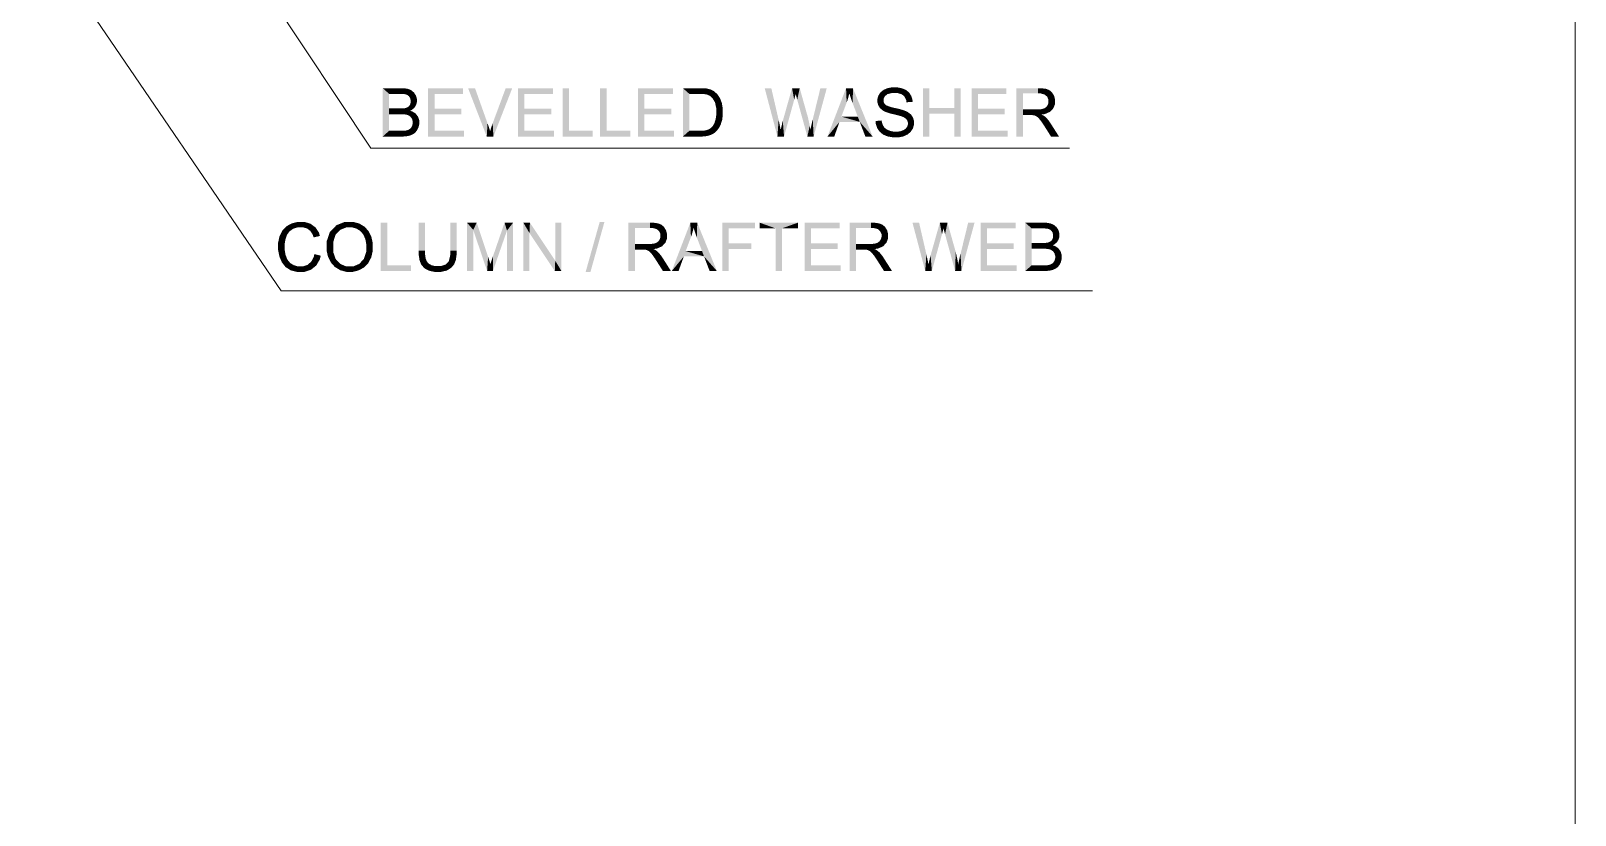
# Model space of a CAD drawing. Header units: millimetres. Extents: x 2 to 579, y 1 to 405.
# Drawn here: x 218.25 to 245.87, y 114.13 to 128.14 of the extents above; entities that cross this region are included whole.
import ezdxf

# ---------------------------------------------------------------- set-up
doc = ezdxf.new("R2010")
doc.units = ezdxf.units.MM
doc.linetypes.add('XKITLINE00', pattern=[0])
doc.layers.add('LinkedObject', color=7, linetype='Continuous', lineweight=0)

# ---------------------------------------------------------------- blocks, each defined once
blk = doc.blocks.new('*A4')
at = {"layer": 'LinkedObject'}
for points in [[(224.547, 127.119), (224.661, 126.654), (224.547, 126.255)], [(224.661, 126.756), (224.661, 126.654), (224.547, 127.119)], [(224.547, 127.119), (224.661, 127.017), (224.661, 126.756)], [(224.835, 127.017), (224.547, 127.119), (224.872, 127.119)], [(224.661, 127.017), (224.547, 127.119), (224.835, 127.017)], [(224.835, 127.017), (224.872, 127.119), (224.881, 127.017)], [(224.872, 127.119), (224.947, 127.011), (224.881, 127.017)], [(224.921, 127.119), (224.947, 127.011), (224.872, 127.119)], [(225.001, 127.106), (224.947, 127.011), (224.921, 127.119)], [(224.947, 127.011), (225.001, 127.106), (224.966, 127.005)], [(224.966, 127.005), (225.001, 127.106), (224.985, 126.999)], [(224.985, 126.999), (225.001, 127.106), (225.031, 127.093)], [(225.031, 127.093), (225.015, 126.976), (224.985, 126.999)], [(225.061, 127.079), (225.015, 126.976), (225.031, 127.093)], [(225.107, 127.039), (225.015, 126.976), (225.061, 127.079)], [(225.473, 126.752), (225.359, 126.255), (225.359, 127.119)], [(225.473, 126.752), (225.359, 127.119), (225.473, 127.017)], [(225.983, 127.017), (225.359, 127.119), (225.983, 127.119)], [(225.473, 127.017), (225.359, 127.119), (225.983, 127.017)], [(226.197, 127.119), (226.407, 126.255), (226.073, 127.119)], [(226.421, 126.491), (226.407, 126.255), (226.197, 127.119)], [(226.863, 127.119), (226.513, 126.491), (226.746, 127.119)], [(226.526, 126.255), (226.513, 126.491), (226.863, 127.119)], [(227.082, 126.752), (226.967, 126.255), (226.967, 127.119)], [(227.082, 126.752), (226.967, 127.119), (227.082, 127.017)], [(227.592, 127.017), (226.967, 127.119), (227.592, 127.119)], [(227.082, 127.017), (226.967, 127.119), (227.592, 127.017)], [(227.879, 127.119), (227.765, 126.255), (227.765, 127.119)], [(227.879, 126.357), (227.765, 126.255), (227.879, 127.119)], [(228.549, 127.119), (228.435, 126.255), (228.435, 127.119)], [(228.549, 126.357), (228.435, 126.255), (228.549, 127.119)], [(229.227, 126.752), (229.113, 126.255), (229.113, 127.119)], [(229.227, 126.752), (229.113, 127.119), (229.227, 127.017)], [(229.737, 127.017), (229.113, 127.119), (229.737, 127.119)], [(229.227, 127.017), (229.113, 127.119), (229.737, 127.017)], [(229.915, 127.119), (230.03, 127.017), (229.915, 126.255)], [(230.211, 127.017), (229.915, 127.119), (230.213, 127.119)], [(230.03, 127.017), (229.915, 127.119), (230.211, 127.017)], [(230.213, 127.119), (230.262, 127.017), (230.211, 127.017)], [(230.263, 127.119), (230.262, 127.017), (230.213, 127.119)], [(230.263, 127.119), (230.336, 127.008), (230.262, 127.017)], [(230.34, 127.113), (230.336, 127.008), (230.263, 127.119)], [(230.367, 127.106), (230.336, 127.008), (230.34, 127.113)], [(230.367, 127.106), (230.359, 126.999), (230.336, 127.008)], [(230.359, 126.999), (230.367, 127.106), (230.391, 126.987)], [(230.467, 127.067), (230.367, 127.106), (230.404, 127.098)], [(230.493, 127.045), (230.367, 127.106), (230.467, 127.067)], [(230.445, 126.938), (230.367, 127.106), (230.493, 127.045)], [(230.391, 126.987), (230.367, 127.106), (230.445, 126.938)], [(230.493, 127.045), (230.467, 126.902), (230.445, 126.938)], [(230.527, 127.016), (230.467, 126.902), (230.493, 127.045)], [(231.496, 127.119), (231.606, 126.255), (231.378, 127.119)], [(231.627, 126.552), (231.606, 126.255), (231.496, 127.119)], [(231.867, 127.119), (231.906, 126.913), (231.702, 126.535)], [(231.906, 126.913), (231.867, 127.119), (231.912, 126.934)], [(231.912, 126.934), (231.867, 127.119), (231.925, 126.985)], [(231.925, 126.985), (231.867, 127.119), (231.932, 127.015)], [(232.004, 127.119), (231.932, 127.015), (231.867, 127.119)], [(231.932, 127.015), (232.004, 127.119), (231.935, 127.005)], [(231.935, 127.005), (232.004, 127.119), (231.949, 126.954)], [(231.949, 126.954), (232.004, 127.119), (231.96, 126.913)], [(231.96, 126.913), (232.004, 127.119), (232.127, 126.681)], [(232.488, 127.119), (232.238, 126.563), (232.374, 127.119)], [(232.253, 126.255), (232.238, 126.563), (232.488, 127.119)], [(232.833, 127.119), (232.844, 126.863), (232.501, 126.255)], [(232.844, 126.863), (232.833, 127.119), (232.859, 126.904)], [(232.859, 126.904), (232.833, 127.119), (232.882, 126.986)], [(232.882, 126.986), (232.833, 127.119), (232.891, 127.028)], [(232.956, 127.119), (232.891, 127.028), (232.833, 127.119)], [(232.891, 127.028), (232.956, 127.119), (232.901, 126.993)], [(232.901, 126.993), (232.956, 127.119), (232.932, 126.903)], [(232.932, 126.903), (232.956, 127.119), (232.952, 126.848)], [(232.952, 126.848), (232.956, 127.119), (233.042, 126.61)], [(233.042, 126.61), (232.956, 127.119), (233.078, 126.517)], [(233.078, 126.517), (232.956, 127.119), (233.308, 126.255)], [(233.45, 127.046), (233.551, 126.994), (233.431, 127.018)], [(233.504, 127.089), (233.551, 126.994), (233.45, 127.046)], [(233.575, 127.013), (233.504, 127.089), (233.539, 127.104)], [(233.551, 126.994), (233.504, 127.089), (233.575, 127.013)], [(233.575, 127.119), (233.65, 127.032), (233.539, 127.104)], [(233.539, 127.104), (233.65, 127.032), (233.575, 127.013)], [(233.654, 127.134), (233.65, 127.032), (233.575, 127.119)], [(233.698, 127.134), (233.65, 127.032), (233.654, 127.134)], [(233.65, 127.032), (233.698, 127.134), (233.702, 127.032)], [(233.698, 127.134), (233.752, 127.032), (233.702, 127.032)], [(233.83, 127.118), (233.698, 127.134), (233.746, 127.134)], [(233.867, 127.103), (233.698, 127.134), (233.83, 127.118)], [(233.827, 127.011), (233.698, 127.134), (233.867, 127.103)], [(233.752, 127.032), (233.698, 127.134), (233.827, 127.011)], [(233.867, 127.103), (233.853, 126.991), (233.827, 127.011)], [(233.904, 127.087), (233.853, 126.991), (233.867, 127.103)], [(233.853, 126.991), (233.904, 127.087), (233.878, 126.97)], [(233.878, 126.97), (233.904, 127.087), (233.98, 127.011)], [(233.98, 127.011), (233.904, 127.087), (233.96, 127.042)], [(234.322, 126.764), (234.208, 126.255), (234.208, 127.119)], [(234.322, 126.764), (234.208, 127.119), (234.322, 127.119)], [(234.885, 127.119), (234.771, 126.764), (234.771, 127.119)], [(234.771, 126.662), (234.771, 126.764), (234.885, 127.119)], [(234.771, 126.662), (234.885, 127.119), (234.885, 126.255)], [(235.191, 126.752), (235.077, 126.255), (235.077, 127.119)], [(235.191, 126.752), (235.077, 127.119), (235.191, 127.017)], [(235.702, 127.017), (235.077, 127.119), (235.702, 127.119)], [(235.191, 127.017), (235.077, 127.119), (235.702, 127.017)], [(235.995, 126.738), (235.881, 126.255), (235.881, 127.119)], [(235.881, 127.119), (235.995, 127.024), (235.995, 126.738)], [(236.268, 127.024), (235.881, 127.119), (236.264, 127.119)], [(235.995, 127.024), (235.881, 127.119), (236.268, 127.024)], [(236.264, 127.119), (236.316, 127.024), (236.268, 127.024)], [(236.409, 127.107), (236.264, 127.119), (236.321, 127.119)], [(236.439, 127.096), (236.264, 127.119), (236.409, 127.107)], [(236.387, 127.004), (236.264, 127.119), (236.439, 127.096)], [(236.316, 127.024), (236.264, 127.119), (236.387, 127.004)], [(236.439, 127.096), (236.409, 126.984), (236.387, 127.004)], [(236.469, 127.084), (236.409, 126.984), (236.439, 127.096)], [(236.409, 126.984), (236.469, 127.084), (236.431, 126.965)], [(236.431, 126.965), (236.469, 127.084), (236.535, 127.013)], [(236.535, 127.013), (236.469, 127.084), (236.517, 127.043)], [(224.958, 126.766), (225.068, 126.73), (224.941, 126.761)], [(224.98, 126.772), (225.068, 126.73), (224.958, 126.766)], [(225.013, 126.794), (225.068, 126.73), (224.98, 126.772)], [(225.128, 126.793), (225.013, 126.794), (225.035, 126.824)], [(225.113, 126.769), (225.013, 126.794), (225.128, 126.793)], [(225.068, 126.73), (225.013, 126.794), (225.113, 126.769)], [(225.124, 127.012), (225.015, 126.976), (225.107, 127.039)], [(225.015, 126.976), (225.124, 127.012), (225.025, 126.96)], [(225.124, 127.012), (225.036, 126.944), (225.025, 126.96)], [(225.035, 126.824), (225.158, 126.898), (225.128, 126.793)], [(225.046, 126.862), (225.158, 126.898), (225.035, 126.824)], [(225.036, 126.944), (225.124, 127.012), (225.046, 126.906)], [(225.046, 126.906), (225.124, 127.012), (225.158, 126.898)], [(225.158, 126.898), (225.046, 126.884), (225.046, 126.906)], [(225.046, 126.884), (225.158, 126.898), (225.046, 126.862)], [(225.158, 126.928), (225.124, 127.012), (225.141, 126.985)], [(225.158, 126.898), (225.124, 127.012), (225.158, 126.928)], [(225.128, 126.793), (225.158, 126.898), (225.143, 126.818)], [(225.143, 126.818), (225.158, 126.898), (225.158, 126.87)], [(229.915, 126.255), (230.03, 127.017), (230.03, 126.357)], [(230.578, 126.942), (230.467, 126.902), (230.527, 127.016)], [(230.467, 126.902), (230.578, 126.942), (230.489, 126.865)], [(230.489, 126.865), (230.578, 126.942), (230.595, 126.897)], [(230.595, 126.897), (230.512, 126.761), (230.489, 126.865)], [(230.612, 126.852), (230.512, 126.761), (230.595, 126.897)], [(230.629, 126.749), (230.512, 126.761), (230.612, 126.852)], [(231.702, 126.535), (231.906, 126.913), (231.724, 126.255)], [(232.127, 126.681), (232.141, 126.255), (231.96, 126.913)], [(232.501, 126.255), (232.844, 126.863), (232.749, 126.61)], [(233.431, 127.018), (233.394, 126.895), (233.412, 126.989)], [(233.527, 126.975), (233.394, 126.895), (233.431, 127.018)], [(233.412, 126.989), (233.394, 126.895), (233.394, 126.928)], [(233.504, 126.93), (233.394, 126.895), (233.527, 126.975)], [(233.394, 126.895), (233.504, 126.93), (233.504, 126.903)], [(233.504, 126.879), (233.394, 126.895), (233.504, 126.903)], [(233.394, 126.895), (233.504, 126.879), (233.394, 126.865)], [(233.394, 126.865), (233.504, 126.879), (233.409, 126.812)], [(233.409, 126.812), (233.504, 126.879), (233.424, 126.788)], [(233.424, 126.788), (233.504, 126.879), (233.52, 126.841)], [(233.52, 126.841), (233.485, 126.723), (233.424, 126.788)], [(233.424, 126.788), (233.485, 126.723), (233.439, 126.764)], [(233.431, 127.018), (233.551, 126.994), (233.527, 126.975)], [(233.537, 126.826), (233.485, 126.723), (233.52, 126.841)], [(233.485, 126.723), (233.537, 126.826), (233.516, 126.707)], [(233.516, 126.707), (233.537, 126.826), (233.554, 126.811)], [(233.516, 126.707), (233.554, 126.811), (233.54, 126.694)], [(233.54, 126.694), (233.554, 126.811), (233.623, 126.667)], [(233.623, 126.667), (233.554, 126.811), (233.64, 126.78)], [(233.623, 126.667), (233.64, 126.78), (233.683, 126.653)], [(233.683, 126.653), (233.64, 126.78), (233.709, 126.764)], [(233.98, 127.011), (233.908, 126.908), (233.878, 126.97)], [(233.999, 126.981), (233.908, 126.908), (233.98, 127.011)], [(234.021, 126.913), (233.908, 126.908), (233.999, 126.981)], [(234.022, 126.875), (233.908, 126.908), (234.021, 126.913)], [(233.908, 126.908), (234.022, 126.875), (233.912, 126.867)], [(236.511, 126.728), (236.385, 126.762), (236.419, 126.788)], [(236.43, 126.806), (236.511, 126.728), (236.419, 126.788)], [(236.442, 126.824), (236.511, 126.728), (236.43, 126.806)], [(236.535, 127.013), (236.453, 126.914), (236.431, 126.965)], [(236.442, 126.824), (236.571, 126.883), (236.511, 126.728)], [(236.453, 126.863), (236.571, 126.883), (236.442, 126.824)], [(236.553, 126.984), (236.453, 126.914), (236.535, 127.013)], [(236.571, 126.919), (236.453, 126.914), (236.553, 126.984)], [(236.571, 126.883), (236.453, 126.914), (236.571, 126.919)], [(236.453, 126.914), (236.571, 126.883), (236.453, 126.883)], [(236.571, 126.883), (236.453, 126.863), (236.453, 126.883)], [(236.511, 126.728), (236.571, 126.883), (236.541, 126.76)], [(236.541, 126.76), (236.571, 126.883), (236.571, 126.837)], [(224.547, 126.255), (224.661, 126.654), (224.661, 126.357)], [(224.862, 126.654), (224.661, 126.756), (224.849, 126.756)], [(224.661, 126.654), (224.661, 126.756), (224.862, 126.654)], [(224.903, 126.654), (224.849, 126.756), (224.887, 126.756)], [(224.862, 126.654), (224.849, 126.756), (224.903, 126.654)], [(224.941, 126.761), (225.038, 126.714), (224.887, 126.756)], [(224.887, 126.756), (225.038, 126.714), (224.903, 126.654)], [(224.903, 126.654), (225.038, 126.714), (224.966, 126.647)], [(225.038, 126.714), (224.941, 126.761), (225.068, 126.73)], [(225.038, 126.714), (225.01, 126.632), (224.966, 126.647)], [(225.01, 126.632), (225.038, 126.714), (225.045, 126.607)], [(225.137, 126.664), (225.038, 126.714), (225.077, 126.703)], [(225.045, 126.607), (225.038, 126.714), (225.137, 126.664)], [(225.045, 126.607), (225.137, 126.664), (225.057, 126.589)], [(225.057, 126.589), (225.137, 126.664), (225.07, 126.572)], [(225.07, 126.572), (225.137, 126.664), (225.158, 126.636)], [(225.158, 126.636), (225.082, 126.53), (225.07, 126.572)], [(225.074, 126.448), (225.2, 126.505), (225.174, 126.392)], [(225.082, 126.485), (225.2, 126.505), (225.074, 126.448)], [(225.179, 126.608), (225.082, 126.53), (225.158, 126.636)], [(225.2, 126.543), (225.082, 126.53), (225.179, 126.608)], [(225.2, 126.505), (225.082, 126.53), (225.2, 126.543)], [(225.082, 126.53), (225.2, 126.505), (225.082, 126.505)], [(225.2, 126.505), (225.082, 126.485), (225.082, 126.505)], [(225.174, 126.392), (225.2, 126.505), (225.187, 126.419)], [(225.187, 126.419), (225.2, 126.505), (225.2, 126.475)], [(225.473, 126.651), (225.359, 126.255), (225.473, 126.752)], [(225.473, 126.357), (225.359, 126.255), (225.473, 126.651)], [(225.951, 126.651), (225.473, 126.752), (225.951, 126.752)], [(225.473, 126.651), (225.473, 126.752), (225.951, 126.651)], [(226.435, 126.453), (226.407, 126.255), (226.421, 126.491)], [(226.513, 126.491), (226.526, 126.255), (226.5, 126.456)], [(227.082, 126.651), (226.967, 126.255), (227.082, 126.752)], [(227.082, 126.357), (226.967, 126.255), (227.082, 126.651)], [(227.56, 126.651), (227.082, 126.752), (227.56, 126.752)], [(227.082, 126.651), (227.082, 126.752), (227.56, 126.651)], [(229.227, 126.651), (229.113, 126.255), (229.227, 126.752)], [(229.227, 126.357), (229.113, 126.255), (229.227, 126.651)], [(229.706, 126.651), (229.227, 126.752), (229.706, 126.752)], [(229.227, 126.651), (229.227, 126.752), (229.706, 126.651)], [(230.446, 126.438), (230.606, 126.517), (230.547, 126.391)], [(230.478, 126.492), (230.606, 126.517), (230.446, 126.438)], [(230.489, 126.527), (230.606, 126.517), (230.478, 126.492)], [(230.606, 126.517), (230.489, 126.527), (230.5, 126.561)], [(230.512, 126.644), (230.629, 126.642), (230.5, 126.561)], [(230.5, 126.561), (230.629, 126.642), (230.606, 126.517)], [(230.629, 126.692), (230.512, 126.761), (230.629, 126.749)], [(230.512, 126.761), (230.629, 126.692), (230.512, 126.693)], [(230.629, 126.692), (230.512, 126.644), (230.512, 126.693)], [(230.629, 126.642), (230.512, 126.644), (230.629, 126.692)], [(230.547, 126.391), (230.606, 126.517), (230.565, 126.416)], [(230.565, 126.416), (230.606, 126.517), (230.595, 126.479)], [(230.606, 126.517), (230.629, 126.642), (230.618, 126.555)], [(231.637, 126.508), (231.606, 126.255), (231.627, 126.552)], [(231.655, 126.419), (231.606, 126.255), (231.637, 126.508)], [(231.699, 126.525), (231.724, 126.255), (231.68, 126.445)], [(231.702, 126.535), (231.724, 126.255), (231.699, 126.525)], [(232.151, 126.6), (232.141, 126.255), (232.127, 126.681)], [(232.184, 126.447), (232.141, 126.255), (232.151, 126.6)], [(232.225, 126.51), (232.253, 126.255), (232.204, 126.416)], [(232.238, 126.563), (232.253, 126.255), (232.225, 126.51)], [(232.716, 126.517), (232.501, 126.255), (232.749, 126.61)], [(232.501, 126.255), (232.716, 126.517), (232.622, 126.255)], [(232.749, 126.61), (233.078, 126.517), (232.716, 126.517)], [(233.042, 126.61), (233.078, 126.517), (232.749, 126.61)], [(233.078, 126.517), (233.308, 126.255), (233.178, 126.255)], [(233.474, 126.509), (233.362, 126.532), (233.47, 126.542)], [(233.362, 126.532), (233.409, 126.377), (233.363, 126.489)], [(233.474, 126.509), (233.409, 126.377), (233.362, 126.532)], [(233.363, 126.489), (233.409, 126.377), (233.387, 126.411)], [(233.492, 126.456), (233.409, 126.377), (233.474, 126.509)], [(233.683, 126.653), (233.709, 126.764), (233.742, 126.639)], [(233.742, 126.639), (233.709, 126.764), (233.779, 126.749)], [(233.742, 126.639), (233.779, 126.749), (233.819, 126.618)], [(233.819, 126.618), (233.779, 126.749), (233.836, 126.611)], [(233.836, 126.611), (233.779, 126.749), (233.863, 126.601)], [(233.875, 126.721), (233.863, 126.601), (233.779, 126.749)], [(233.901, 126.709), (233.863, 126.601), (233.875, 126.721)], [(233.863, 126.601), (233.901, 126.709), (233.902, 126.575)], [(233.902, 126.575), (233.901, 126.709), (233.938, 126.692)], [(233.902, 126.575), (233.938, 126.692), (233.914, 126.56)], [(233.914, 126.56), (233.938, 126.692), (233.926, 126.545)], [(233.938, 126.692), (234.012, 126.621), (233.926, 126.545)], [(233.926, 126.545), (234.012, 126.621), (233.938, 126.509)], [(233.926, 126.432), (234.048, 126.499), (234.028, 126.399)], [(233.938, 126.469), (234.048, 126.499), (233.926, 126.432)], [(234.012, 126.621), (233.938, 126.692), (233.994, 126.648)], [(233.938, 126.509), (234.012, 126.621), (234.03, 126.595)], [(233.938, 126.509), (234.03, 126.595), (233.938, 126.489)], [(233.938, 126.489), (234.03, 126.595), (233.938, 126.469)], [(234.03, 126.595), (234.048, 126.499), (233.938, 126.469)], [(234.028, 126.399), (234.048, 126.499), (234.048, 126.464)], [(234.048, 126.499), (234.03, 126.595), (234.048, 126.533)], [(234.322, 126.662), (234.208, 126.255), (234.322, 126.764)], [(234.208, 126.255), (234.322, 126.662), (234.322, 126.255)], [(234.322, 126.764), (234.771, 126.662), (234.322, 126.662)], [(234.771, 126.764), (234.771, 126.662), (234.322, 126.764)], [(234.771, 126.662), (234.885, 126.255), (234.771, 126.255)], [(235.191, 126.651), (235.077, 126.255), (235.191, 126.752)], [(235.191, 126.357), (235.077, 126.255), (235.191, 126.651)], [(235.67, 126.651), (235.191, 126.752), (235.67, 126.752)], [(235.191, 126.651), (235.191, 126.752), (235.67, 126.651)], [(235.995, 126.738), (235.995, 126.638), (235.881, 126.255)], [(235.881, 126.255), (235.995, 126.638), (235.995, 126.255)], [(236.128, 126.638), (235.995, 126.738), (236.241, 126.738)], [(235.995, 126.638), (235.995, 126.738), (236.128, 126.638)], [(236.128, 126.638), (236.241, 126.738), (236.15, 126.638)], [(236.15, 126.638), (236.241, 126.738), (236.182, 126.636)], [(236.182, 126.636), (236.241, 126.738), (236.191, 126.634)], [(236.191, 126.634), (236.241, 126.738), (236.205, 126.631)], [(236.205, 126.631), (236.241, 126.738), (236.231, 126.62)], [(236.231, 126.62), (236.241, 126.738), (236.28, 126.738)], [(236.231, 126.62), (236.28, 126.738), (236.243, 126.611)], [(236.28, 126.738), (236.328, 126.648), (236.243, 126.611)], [(236.243, 126.611), (236.328, 126.648), (236.256, 126.603)], [(236.328, 126.648), (236.285, 126.574), (236.256, 126.603)], [(236.341, 126.746), (236.328, 126.648), (236.28, 126.738)], [(236.351, 126.637), (236.285, 126.574), (236.328, 126.648)], [(236.285, 126.574), (236.351, 126.637), (236.301, 126.554)], [(236.301, 126.554), (236.351, 126.637), (236.318, 126.533)], [(236.318, 126.533), (236.351, 126.637), (236.397, 126.605)], [(236.397, 126.605), (236.359, 126.473), (236.318, 126.533)], [(236.328, 126.648), (236.341, 126.746), (236.39, 126.656)], [(236.363, 126.754), (236.511, 126.728), (236.341, 126.746)], [(236.482, 126.697), (236.341, 126.746), (236.511, 126.728)], [(236.39, 126.656), (236.341, 126.746), (236.482, 126.697)], [(236.397, 126.605), (236.351, 126.637), (236.385, 126.616)], [(236.422, 126.582), (236.359, 126.473), (236.397, 126.605)], [(236.469, 126.524), (236.359, 126.473), (236.422, 126.582)], [(236.359, 126.473), (236.469, 126.524), (236.384, 126.435)], [(236.385, 126.762), (236.511, 126.728), (236.363, 126.754)], [(236.384, 126.435), (236.469, 126.524), (236.491, 126.49)], [(236.384, 126.435), (236.491, 126.49), (236.498, 126.255)], [(236.498, 126.255), (236.491, 126.49), (236.641, 126.255)], [(224.661, 126.357), (224.877, 126.255), (224.547, 126.255)], [(224.877, 126.357), (224.877, 126.255), (224.661, 126.357)], [(224.877, 126.357), (224.918, 126.255), (224.877, 126.255)], [(224.905, 126.357), (224.918, 126.255), (224.877, 126.357)], [(224.944, 126.359), (224.988, 126.262), (224.905, 126.357)], [(224.905, 126.357), (224.988, 126.262), (224.918, 126.255)], [(224.955, 126.361), (224.988, 126.262), (224.944, 126.359)], [(225.016, 126.269), (224.955, 126.361), (224.975, 126.364)], [(224.988, 126.262), (224.955, 126.361), (225.016, 126.269)], [(225.008, 126.376), (225.111, 126.312), (224.975, 126.364)], [(224.975, 126.364), (225.111, 126.312), (225.016, 126.269)], [(225.021, 126.384), (225.111, 126.312), (225.008, 126.376)], [(225.016, 126.269), (225.111, 126.312), (225.045, 126.276)], [(225.111, 126.312), (225.021, 126.384), (225.035, 126.393)], [(225.057, 126.417), (225.13, 126.326), (225.035, 126.393)], [(225.035, 126.393), (225.13, 126.326), (225.111, 126.312)], [(225.045, 126.276), (225.111, 126.312), (225.092, 126.298)], [(225.174, 126.392), (225.057, 126.417), (225.074, 126.448)], [(225.161, 126.366), (225.057, 126.417), (225.174, 126.392)], [(225.13, 126.326), (225.057, 126.417), (225.161, 126.366)], [(225.359, 126.255), (225.473, 126.357), (226.003, 126.255)], [(226.003, 126.255), (225.473, 126.357), (226.003, 126.357)], [(226.458, 126.382), (226.407, 126.255), (226.435, 126.453)], [(226.467, 126.349), (226.407, 126.255), (226.458, 126.382)], [(226.407, 126.255), (226.467, 126.349), (226.526, 126.255)], [(226.477, 126.385), (226.526, 126.255), (226.467, 126.349)], [(226.5, 126.456), (226.526, 126.255), (226.477, 126.385)], [(226.967, 126.255), (227.082, 126.357), (227.612, 126.255)], [(227.612, 126.255), (227.082, 126.357), (227.612, 126.357)], [(227.765, 126.255), (227.879, 126.357), (228.304, 126.255)], [(228.304, 126.255), (227.879, 126.357), (228.304, 126.357)], [(228.435, 126.255), (228.549, 126.357), (228.975, 126.255)], [(228.975, 126.255), (228.549, 126.357), (228.975, 126.357)], [(229.113, 126.255), (229.227, 126.357), (229.757, 126.255)], [(229.757, 126.255), (229.227, 126.357), (229.757, 126.357)], [(230.03, 126.357), (230.227, 126.255), (229.915, 126.255)], [(230.214, 126.357), (230.227, 126.255), (230.03, 126.357)], [(230.214, 126.357), (230.266, 126.255), (230.227, 126.255)], [(230.257, 126.357), (230.266, 126.255), (230.214, 126.357)], [(230.366, 126.27), (230.257, 126.357), (230.324, 126.365)], [(230.335, 126.262), (230.257, 126.357), (230.366, 126.27)], [(230.266, 126.255), (230.257, 126.357), (230.335, 126.262)], [(230.348, 126.373), (230.366, 126.27), (230.324, 126.365)], [(230.372, 126.381), (230.366, 126.27), (230.348, 126.373)], [(230.366, 126.27), (230.372, 126.381), (230.396, 126.277)], [(230.469, 126.313), (230.372, 126.381), (230.411, 126.403)], [(230.447, 126.299), (230.372, 126.381), (230.469, 126.313)], [(230.396, 126.277), (230.372, 126.381), (230.447, 126.299)], [(230.426, 126.417), (230.49, 126.327), (230.411, 126.403)], [(230.411, 126.403), (230.49, 126.327), (230.469, 126.313)], [(230.547, 126.391), (230.426, 126.417), (230.446, 126.438)], [(230.529, 126.366), (230.426, 126.417), (230.547, 126.391)], [(230.49, 126.327), (230.426, 126.417), (230.529, 126.366)], [(231.663, 126.376), (231.606, 126.255), (231.655, 126.419)], [(231.663, 126.376), (231.724, 126.255), (231.606, 126.255)], [(231.68, 126.445), (231.724, 126.255), (231.663, 126.376)], [(232.195, 126.376), (232.141, 126.255), (232.184, 126.447)], [(232.195, 126.376), (232.253, 126.255), (232.141, 126.255)], [(232.204, 126.416), (232.253, 126.255), (232.195, 126.376)], [(233.409, 126.377), (233.492, 126.456), (233.432, 126.343)], [(233.432, 126.343), (233.492, 126.456), (233.494, 126.291)], [(233.506, 126.435), (233.494, 126.291), (233.492, 126.456)], [(233.519, 126.414), (233.494, 126.291), (233.506, 126.435)], [(233.519, 126.414), (233.533, 126.274), (233.494, 126.291)], [(233.563, 126.381), (233.533, 126.274), (233.519, 126.414)], [(233.533, 126.274), (233.563, 126.381), (233.573, 126.257)], [(233.592, 126.368), (233.573, 126.257), (233.563, 126.381)], [(233.622, 126.355), (233.573, 126.257), (233.592, 126.368)], [(233.622, 126.355), (233.671, 126.24), (233.573, 126.257)], [(233.688, 126.342), (233.671, 126.24), (233.622, 126.355)], [(233.688, 126.342), (233.729, 126.24), (233.671, 126.24)], [(233.724, 126.342), (233.729, 126.24), (233.688, 126.342)], [(233.724, 126.342), (233.776, 126.24), (233.729, 126.24)], [(233.757, 126.342), (233.776, 126.24), (233.724, 126.342)], [(233.815, 126.352), (233.895, 126.274), (233.757, 126.342)], [(233.757, 126.342), (233.895, 126.274), (233.776, 126.24)], [(233.776, 126.24), (233.895, 126.274), (233.859, 126.257)], [(233.84, 126.362), (233.989, 126.338), (233.815, 126.352)], [(233.932, 126.291), (233.815, 126.352), (233.989, 126.338)], [(233.895, 126.274), (233.815, 126.352), (233.932, 126.291)], [(233.865, 126.371), (233.989, 126.338), (233.84, 126.362)], [(233.902, 126.398), (234.009, 126.369), (233.865, 126.371)], [(233.865, 126.371), (234.009, 126.369), (233.989, 126.338)], [(233.914, 126.415), (234.028, 126.399), (233.902, 126.398)], [(234.009, 126.369), (233.902, 126.398), (234.028, 126.399)], [(233.926, 126.432), (234.028, 126.399), (233.914, 126.415)], [(235.077, 126.255), (235.191, 126.357), (235.722, 126.255)], [(235.722, 126.255), (235.191, 126.357), (235.722, 126.357)], [(222.752, 124.575), (222.88, 124.56), (222.727, 124.524)], [(222.727, 124.524), (222.88, 124.56), (222.833, 124.496)], [(222.826, 124.651), (222.88, 124.56), (222.752, 124.575)], [(222.873, 124.677), (222.88, 124.56), (222.826, 124.651)], [(222.921, 124.703), (223.03, 124.632), (222.873, 124.677)], [(222.873, 124.677), (223.03, 124.632), (222.947, 124.608)], [(222.88, 124.56), (222.873, 124.677), (222.914, 124.584)], [(222.914, 124.584), (222.873, 124.677), (222.947, 124.608)], [(223.025, 124.729), (223.03, 124.632), (222.921, 124.703)], [(223.083, 124.729), (223.03, 124.632), (223.025, 124.729)], [(223.03, 124.632), (223.083, 124.729), (223.08, 124.632)], [(223.083, 124.729), (223.123, 124.632), (223.08, 124.632)], [(223.256, 124.696), (223.083, 124.729), (223.147, 124.729)], [(223.3, 124.663), (223.083, 124.729), (223.256, 124.696)], [(223.195, 124.61), (223.083, 124.729), (223.3, 124.663)], [(223.123, 124.632), (223.083, 124.729), (223.195, 124.61)], [(223.195, 124.61), (223.3, 124.663), (223.224, 124.589)], [(223.3, 124.663), (223.252, 124.567), (223.224, 124.589)], [(223.252, 124.567), (223.3, 124.663), (223.296, 124.498)], [(223.296, 124.498), (223.3, 124.663), (223.423, 124.478)], [(223.406, 124.538), (223.3, 124.663), (223.345, 124.63)], [(223.423, 124.478), (223.3, 124.663), (223.406, 124.538)], [(223.659, 124.608), (223.543, 124.271), (223.601, 124.547)], [(223.705, 124.506), (223.543, 124.271), (223.659, 124.608)], [(223.866, 124.729), (223.659, 124.608), (223.717, 124.668)], [(223.957, 124.729), (223.659, 124.608), (223.866, 124.729)], [(223.897, 124.631), (223.659, 124.608), (223.957, 124.729)], [(223.792, 124.589), (223.659, 124.608), (223.897, 124.631)], [(223.659, 124.608), (223.792, 124.589), (223.749, 124.547)], [(223.705, 124.506), (223.659, 124.608), (223.749, 124.547)], [(223.897, 124.631), (223.957, 124.729), (223.958, 124.631)], [(223.957, 124.729), (224, 124.631), (223.958, 124.631)], [(224.125, 124.701), (223.957, 124.729), (224.017, 124.729)], [(224.173, 124.672), (223.957, 124.729), (224.125, 124.701)], [(224.078, 124.609), (223.957, 124.729), (224.173, 124.672)], [(224, 124.631), (223.957, 124.729), (224.078, 124.609)], [(224.078, 124.609), (224.173, 124.672), (224.112, 124.587)], [(224.173, 124.672), (224.146, 124.566), (224.112, 124.587)], [(224.146, 124.566), (224.173, 124.672), (224.198, 124.505)], [(224.294, 124.564), (224.173, 124.672), (224.221, 124.644)], [(224.319, 124.513), (224.173, 124.672), (224.294, 124.564)], [(224.198, 124.505), (224.173, 124.672), (224.319, 124.513)], [(224.626, 124.715), (224.512, 123.851), (224.512, 124.715)], [(224.626, 123.952), (224.512, 123.851), (224.626, 124.715)], [(225.303, 124.715), (225.189, 124.215), (225.189, 124.715)], [(225.303, 124.216), (225.189, 124.215), (225.303, 124.715)], [(225.869, 124.715), (225.754, 124.216), (225.754, 124.715)], [(225.869, 124.215), (225.754, 124.216), (225.869, 124.715)], [(226.055, 124.715), (226.165, 124.586), (226.055, 123.851)], [(226.165, 124.586), (226.055, 124.715), (226.227, 124.715)], [(226.055, 123.851), (226.165, 124.586), (226.165, 123.851)], [(226.165, 124.586), (226.227, 124.715), (226.414, 123.851)], [(226.414, 123.851), (226.227, 124.715), (226.431, 124.103)], [(226.518, 124.114), (226.769, 124.574), (226.517, 123.851)], [(226.726, 124.715), (226.769, 124.574), (226.518, 124.114)], [(226.879, 124.715), (226.769, 124.574), (226.726, 124.715)], [(226.769, 123.851), (226.879, 124.715), (226.879, 123.851)], [(226.769, 124.574), (226.879, 124.715), (226.769, 123.851)], [(227.062, 124.715), (227.171, 124.529), (227.062, 123.851)], [(227.171, 124.529), (227.062, 124.715), (227.179, 124.715)], [(227.171, 124.529), (227.179, 124.715), (227.624, 123.851)], [(227.624, 123.851), (227.179, 124.715), (227.632, 124.036)], [(227.742, 124.715), (227.632, 124.036), (227.632, 124.715)], [(227.742, 123.851), (227.632, 124.036), (227.742, 124.715)], [(228.512, 124.728), (228.176, 123.836), (228.427, 124.728)], [(228.262, 123.836), (228.176, 123.836), (228.512, 124.728)], [(229.056, 124.334), (228.942, 123.851), (228.942, 124.715)], [(228.942, 124.715), (229.056, 124.62), (229.056, 124.334)], [(229.329, 124.62), (228.942, 124.715), (229.324, 124.715)], [(229.056, 124.62), (228.942, 124.715), (229.329, 124.62)], [(229.324, 124.715), (229.377, 124.62), (229.329, 124.62)], [(229.469, 124.703), (229.324, 124.715), (229.382, 124.715)], [(229.499, 124.691), (229.324, 124.715), (229.469, 124.703)], [(229.447, 124.6), (229.324, 124.715), (229.499, 124.691)], [(229.377, 124.62), (229.324, 124.715), (229.447, 124.6)], [(229.499, 124.691), (229.469, 124.58), (229.447, 124.6)], [(229.529, 124.68), (229.469, 124.58), (229.499, 124.691)], [(229.469, 124.58), (229.529, 124.68), (229.492, 124.56)], [(229.492, 124.56), (229.529, 124.68), (229.595, 124.609)], [(229.595, 124.609), (229.514, 124.51), (229.492, 124.56)], [(229.613, 124.58), (229.514, 124.51), (229.595, 124.609)], [(229.631, 124.514), (229.514, 124.51), (229.613, 124.58)], [(229.595, 124.609), (229.529, 124.68), (229.577, 124.639)], [(230.048, 124.715), (230.059, 124.458), (229.716, 123.851)], [(230.059, 124.458), (230.048, 124.715), (230.074, 124.5)], [(230.074, 124.5), (230.048, 124.715), (230.097, 124.582)], [(230.097, 124.582), (230.048, 124.715), (230.106, 124.624)], [(230.171, 124.715), (230.106, 124.624), (230.048, 124.715)], [(230.106, 124.624), (230.171, 124.715), (230.116, 124.589)], [(230.116, 124.589), (230.171, 124.715), (230.147, 124.499)], [(230.147, 124.499), (230.171, 124.715), (230.167, 124.444)], [(230.167, 124.444), (230.171, 124.715), (230.258, 124.206)], [(230.258, 124.206), (230.171, 124.715), (230.293, 124.112)], [(230.293, 124.112), (230.171, 124.715), (230.523, 123.851)], [(230.735, 124.345), (230.621, 123.851), (230.621, 124.715)], [(230.735, 124.345), (230.621, 124.715), (230.735, 124.613)], [(231.204, 124.613), (230.621, 124.715), (231.204, 124.715)], [(230.735, 124.613), (230.621, 124.715), (231.204, 124.613)], [(231.288, 124.715), (231.572, 124.613), (231.288, 124.613)], [(231.686, 124.613), (231.572, 124.613), (231.288, 124.715)], [(231.686, 124.613), (231.288, 124.715), (231.972, 124.715)], [(231.572, 123.851), (231.686, 124.613), (231.686, 123.851)], [(231.572, 124.613), (231.686, 124.613), (231.572, 123.851)], [(231.686, 124.613), (231.972, 124.715), (231.972, 124.613)], [(232.205, 124.348), (232.091, 123.851), (232.091, 124.715)], [(232.205, 124.348), (232.091, 124.715), (232.205, 124.613)], [(232.716, 124.613), (232.091, 124.715), (232.716, 124.715)], [(232.205, 124.613), (232.091, 124.715), (232.716, 124.613)], [(233.009, 124.334), (232.895, 123.851), (232.895, 124.715)], [(232.895, 124.715), (233.009, 124.62), (233.009, 124.334)], [(233.282, 124.62), (232.895, 124.715), (233.278, 124.715)], [(233.009, 124.62), (232.895, 124.715), (233.282, 124.62)], [(233.278, 124.715), (233.33, 124.62), (233.282, 124.62)], [(233.423, 124.703), (233.278, 124.715), (233.335, 124.715)], [(233.453, 124.691), (233.278, 124.715), (233.423, 124.703)], [(233.401, 124.6), (233.278, 124.715), (233.453, 124.691)], [(233.33, 124.62), (233.278, 124.715), (233.401, 124.6)], [(233.453, 124.691), (233.423, 124.58), (233.401, 124.6)], [(233.483, 124.68), (233.423, 124.58), (233.453, 124.691)], [(233.423, 124.58), (233.483, 124.68), (233.445, 124.56)], [(233.445, 124.56), (233.483, 124.68), (233.549, 124.609)], [(233.549, 124.609), (233.467, 124.51), (233.445, 124.56)], [(233.567, 124.58), (233.467, 124.51), (233.549, 124.609)], [(233.585, 124.514), (233.467, 124.51), (233.567, 124.58)], [(233.549, 124.609), (233.483, 124.68), (233.531, 124.639)], [(234.139, 124.715), (234.249, 123.851), (234.021, 124.715)], [(234.27, 124.148), (234.249, 123.851), (234.139, 124.715)], [(234.51, 124.715), (234.549, 124.509), (234.345, 124.131)], [(234.549, 124.509), (234.51, 124.715), (234.555, 124.53)], [(234.555, 124.53), (234.51, 124.715), (234.568, 124.58)], [(234.568, 124.58), (234.51, 124.715), (234.575, 124.61)], [(234.647, 124.715), (234.575, 124.61), (234.51, 124.715)], [(234.575, 124.61), (234.647, 124.715), (234.578, 124.601)], [(234.578, 124.601), (234.647, 124.715), (234.592, 124.55)], [(234.592, 124.55), (234.647, 124.715), (234.603, 124.509)], [(234.603, 124.509), (234.647, 124.715), (234.77, 124.277)], [(235.131, 124.715), (234.881, 124.159), (235.017, 124.715)], [(234.896, 123.851), (234.881, 124.159), (235.131, 124.715)], [(235.354, 124.348), (235.24, 123.851), (235.24, 124.715)], [(235.354, 124.348), (235.24, 124.715), (235.354, 124.613)], [(235.865, 124.613), (235.24, 124.715), (235.865, 124.715)], [(235.354, 124.613), (235.24, 124.715), (235.865, 124.613)], [(236.038, 124.715), (236.152, 124.25), (236.038, 123.851)], [(236.152, 124.352), (236.152, 124.25), (236.038, 124.715)], [(236.038, 124.715), (236.152, 124.613), (236.152, 124.352)], [(236.325, 124.613), (236.038, 124.715), (236.362, 124.715)], [(236.152, 124.613), (236.038, 124.715), (236.325, 124.613)], [(236.325, 124.613), (236.362, 124.715), (236.372, 124.613)], [(236.362, 124.715), (236.437, 124.607), (236.372, 124.613)], [(236.412, 124.715), (236.437, 124.607), (236.362, 124.715)], [(236.491, 124.701), (236.437, 124.607), (236.412, 124.715)], [(236.437, 124.607), (236.491, 124.701), (236.457, 124.601)], [(236.457, 124.601), (236.491, 124.701), (236.476, 124.594)], [(236.476, 124.594), (236.491, 124.701), (236.521, 124.688)], [(236.521, 124.688), (236.505, 124.572), (236.476, 124.594)], [(236.551, 124.675), (236.505, 124.572), (236.521, 124.688)], [(236.598, 124.635), (236.505, 124.572), (236.551, 124.675)], [(236.615, 124.608), (236.505, 124.572), (236.598, 124.635)], [(236.505, 124.572), (236.615, 124.608), (236.516, 124.556)], [(236.615, 124.608), (236.526, 124.539), (236.516, 124.556)], [(236.526, 124.539), (236.615, 124.608), (236.536, 124.502)], [(236.536, 124.502), (236.615, 124.608), (236.649, 124.494)], [(236.649, 124.523), (236.615, 124.608), (236.632, 124.58)], [(236.649, 124.494), (236.615, 124.608), (236.649, 124.523)], [(222.806, 124.415), (222.675, 124.356), (222.701, 124.474)], [(222.793, 124.332), (222.675, 124.356), (222.806, 124.415)], [(222.675, 124.356), (222.793, 124.332), (222.675, 124.289)], [(222.675, 124.289), (222.793, 124.332), (222.793, 124.29)], [(222.793, 124.29), (222.675, 124.227), (222.675, 124.289)], [(222.793, 124.234), (222.675, 124.227), (222.793, 124.29)], [(222.82, 124.456), (222.701, 124.474), (222.727, 124.524)], [(222.806, 124.415), (222.701, 124.474), (222.82, 124.456)], [(222.82, 124.456), (222.727, 124.524), (222.833, 124.496)], [(223.296, 124.498), (223.423, 124.478), (223.311, 124.451)], [(223.601, 124.547), (223.543, 124.271), (223.543, 124.379)], [(223.661, 124.367), (223.543, 124.271), (223.705, 124.506)], [(223.543, 124.271), (223.661, 124.367), (223.661, 124.269)], [(224.198, 124.505), (224.319, 124.513), (224.216, 124.466)], [(224.21, 124.07), (224.369, 124.281), (224.316, 124.046)], [(224.252, 124.198), (224.369, 124.281), (224.21, 124.07)], [(224.319, 124.513), (224.234, 124.426), (224.216, 124.466)], [(224.234, 124.426), (224.319, 124.513), (224.252, 124.334)], [(224.252, 124.334), (224.319, 124.513), (224.369, 124.346)], [(224.252, 124.282), (224.369, 124.346), (224.369, 124.281)], [(224.252, 124.334), (224.369, 124.346), (224.252, 124.282)], [(224.369, 124.281), (224.252, 124.198), (224.252, 124.282)], [(224.316, 124.046), (224.369, 124.281), (224.343, 124.098)], [(224.369, 124.346), (224.319, 124.513), (224.344, 124.462)], [(224.343, 124.098), (224.369, 124.281), (224.369, 124.215)], [(227.062, 123.851), (227.171, 124.529), (227.171, 123.851)], [(229.056, 124.334), (229.056, 124.234), (228.942, 123.851)], [(229.188, 124.234), (229.056, 124.334), (229.301, 124.334)], [(229.056, 124.234), (229.056, 124.334), (229.188, 124.234)], [(229.188, 124.234), (229.301, 124.334), (229.21, 124.234)], [(229.21, 124.234), (229.301, 124.334), (229.242, 124.232)], [(229.242, 124.232), (229.301, 124.334), (229.252, 124.23)], [(229.252, 124.23), (229.301, 124.334), (229.265, 124.227)], [(229.265, 124.227), (229.301, 124.334), (229.291, 124.215)], [(229.291, 124.215), (229.301, 124.334), (229.34, 124.334)], [(229.291, 124.215), (229.34, 124.334), (229.304, 124.207)], [(229.34, 124.334), (229.388, 124.244), (229.304, 124.207)], [(229.402, 124.342), (229.388, 124.244), (229.34, 124.334)], [(229.388, 124.244), (229.402, 124.342), (229.45, 124.252)], [(229.424, 124.35), (229.572, 124.324), (229.402, 124.342)], [(229.542, 124.292), (229.402, 124.342), (229.572, 124.324)], [(229.45, 124.252), (229.402, 124.342), (229.542, 124.292)], [(229.446, 124.358), (229.572, 124.324), (229.424, 124.35)], [(229.572, 124.324), (229.446, 124.358), (229.479, 124.384)], [(229.491, 124.402), (229.572, 124.324), (229.479, 124.384)], [(229.502, 124.419), (229.572, 124.324), (229.491, 124.402)], [(229.502, 124.419), (229.631, 124.479), (229.572, 124.324)], [(229.514, 124.458), (229.631, 124.479), (229.502, 124.419)], [(229.631, 124.479), (229.514, 124.51), (229.631, 124.514)], [(229.514, 124.51), (229.631, 124.479), (229.514, 124.479)], [(229.631, 124.479), (229.514, 124.458), (229.514, 124.479)], [(229.572, 124.324), (229.631, 124.479), (229.602, 124.355)], [(229.602, 124.355), (229.631, 124.479), (229.631, 124.433)], [(229.716, 123.851), (230.059, 124.458), (229.964, 124.206)], [(230.735, 124.243), (230.621, 123.851), (230.735, 124.345)], [(231.141, 124.243), (230.735, 124.345), (231.141, 124.345)], [(230.735, 124.243), (230.735, 124.345), (231.141, 124.243)], [(232.205, 124.246), (232.091, 123.851), (232.205, 124.348)], [(232.684, 124.246), (232.205, 124.348), (232.684, 124.348)], [(232.205, 124.246), (232.205, 124.348), (232.684, 124.246)], [(233.009, 124.334), (233.009, 124.234), (232.895, 123.851)], [(233.142, 124.234), (233.009, 124.334), (233.255, 124.334)], [(233.009, 124.234), (233.009, 124.334), (233.142, 124.234)], [(233.142, 124.234), (233.255, 124.334), (233.164, 124.234)], [(233.164, 124.234), (233.255, 124.334), (233.196, 124.232)], [(233.196, 124.232), (233.255, 124.334), (233.205, 124.23)], [(233.205, 124.23), (233.255, 124.334), (233.219, 124.227)], [(233.219, 124.227), (233.255, 124.334), (233.245, 124.215)], [(233.245, 124.215), (233.255, 124.334), (233.294, 124.334)], [(233.245, 124.215), (233.294, 124.334), (233.257, 124.207)], [(233.294, 124.334), (233.342, 124.244), (233.257, 124.207)], [(233.355, 124.342), (233.342, 124.244), (233.294, 124.334)], [(233.342, 124.244), (233.355, 124.342), (233.404, 124.252)], [(233.377, 124.35), (233.525, 124.324), (233.355, 124.342)], [(233.496, 124.292), (233.355, 124.342), (233.525, 124.324)], [(233.404, 124.252), (233.355, 124.342), (233.496, 124.292)], [(233.399, 124.358), (233.525, 124.324), (233.377, 124.35)], [(233.525, 124.324), (233.399, 124.358), (233.433, 124.384)], [(233.444, 124.402), (233.525, 124.324), (233.433, 124.384)], [(233.456, 124.419), (233.525, 124.324), (233.444, 124.402)], [(233.456, 124.419), (233.585, 124.479), (233.525, 124.324)], [(233.467, 124.458), (233.585, 124.479), (233.456, 124.419)], [(233.585, 124.479), (233.467, 124.51), (233.585, 124.514)], [(233.467, 124.51), (233.585, 124.479), (233.467, 124.479)], [(233.585, 124.479), (233.467, 124.458), (233.467, 124.479)], [(233.525, 124.324), (233.585, 124.479), (233.555, 124.355)], [(233.555, 124.355), (233.585, 124.479), (233.585, 124.433)], [(234.345, 124.131), (234.549, 124.509), (234.367, 123.851)], [(234.77, 124.277), (234.784, 123.851), (234.603, 124.509)], [(235.354, 124.246), (235.24, 123.851), (235.354, 124.348)], [(235.833, 124.246), (235.354, 124.348), (235.833, 124.348)], [(235.354, 124.246), (235.354, 124.348), (235.833, 124.246)], [(236.352, 124.25), (236.152, 124.352), (236.339, 124.352)], [(236.152, 124.25), (236.152, 124.352), (236.352, 124.25)], [(236.393, 124.25), (236.339, 124.352), (236.377, 124.352)], [(236.352, 124.25), (236.339, 124.352), (236.393, 124.25)], [(236.432, 124.357), (236.528, 124.31), (236.377, 124.352)], [(236.377, 124.352), (236.528, 124.31), (236.393, 124.25)], [(236.393, 124.25), (236.528, 124.31), (236.457, 124.242)], [(236.448, 124.362), (236.558, 124.325), (236.432, 124.357)], [(236.528, 124.31), (236.432, 124.357), (236.558, 124.325)], [(236.47, 124.368), (236.558, 124.325), (236.448, 124.362)], [(236.528, 124.31), (236.501, 124.228), (236.457, 124.242)], [(236.503, 124.39), (236.558, 124.325), (236.47, 124.368)], [(236.501, 124.228), (236.528, 124.31), (236.535, 124.203)], [(236.619, 124.389), (236.503, 124.39), (236.525, 124.42)], [(236.604, 124.365), (236.503, 124.39), (236.619, 124.389)], [(236.558, 124.325), (236.503, 124.39), (236.604, 124.365)], [(236.525, 124.42), (236.649, 124.494), (236.619, 124.389)], [(236.536, 124.457), (236.649, 124.494), (236.525, 124.42)], [(236.627, 124.26), (236.528, 124.31), (236.567, 124.299)], [(236.535, 124.203), (236.528, 124.31), (236.627, 124.26)], [(236.649, 124.494), (236.536, 124.48), (236.536, 124.502)], [(236.536, 124.48), (236.649, 124.494), (236.536, 124.457)], [(236.619, 124.389), (236.649, 124.494), (236.634, 124.414)], [(236.634, 124.414), (236.649, 124.494), (236.649, 124.466)], [(222.793, 124.234), (222.721, 124.057), (222.675, 124.227)], [(222.675, 124.227), (222.721, 124.057), (222.698, 124.111)], [(222.809, 124.138), (222.721, 124.057), (222.793, 124.234)], [(222.721, 124.057), (222.809, 124.138), (222.825, 124.097)], [(222.841, 124.056), (222.721, 124.057), (222.825, 124.097)], [(222.721, 124.057), (222.854, 123.893), (222.744, 124.004)], [(222.841, 124.056), (222.854, 123.893), (222.721, 124.057)], [(222.744, 124.004), (222.854, 123.893), (222.81, 123.921)], [(222.891, 123.995), (222.854, 123.893), (222.841, 124.056)], [(223.267, 124.017), (223.309, 123.91), (223.234, 123.989)], [(223.267, 124.017), (223.438, 124.125), (223.309, 123.91)], [(223.312, 124.099), (223.438, 124.125), (223.267, 124.017)], [(223.309, 123.91), (223.438, 124.125), (223.356, 123.947)], [(223.438, 124.125), (223.312, 124.099), (223.324, 124.153)], [(223.356, 123.947), (223.438, 124.125), (223.42, 124.054)], [(223.543, 124.271), (223.661, 124.191), (223.543, 124.214)], [(223.661, 124.191), (223.543, 124.271), (223.661, 124.269)], [(223.543, 124.214), (223.661, 124.191), (223.568, 124.106)], [(223.568, 124.106), (223.661, 124.191), (223.593, 124.056)], [(223.593, 124.056), (223.661, 124.191), (223.703, 124.068)], [(223.703, 124.068), (223.69, 123.924), (223.593, 124.056)], [(223.593, 124.056), (223.69, 123.924), (223.618, 124.005)], [(223.745, 124.023), (223.69, 123.924), (223.703, 124.068)], [(223.69, 123.924), (223.745, 124.023), (223.739, 123.895)], [(223.739, 123.895), (223.745, 124.023), (223.787, 123.978)], [(224.169, 124.024), (224.215, 123.916), (224.127, 123.979)], [(224.316, 124.046), (224.169, 124.024), (224.21, 124.07)], [(224.29, 123.994), (224.169, 124.024), (224.316, 124.046)], [(224.215, 123.916), (224.169, 124.024), (224.29, 123.994)], [(225.303, 124.216), (225.189, 124.147), (225.189, 124.215)], [(225.303, 124.159), (225.189, 124.147), (225.303, 124.216)], [(225.303, 124.159), (225.222, 123.999), (225.189, 124.147)], [(225.189, 124.147), (225.222, 123.999), (225.206, 124.038)], [(225.314, 124.076), (225.222, 123.999), (225.303, 124.159)], [(225.222, 123.999), (225.314, 124.076), (225.324, 124.05)], [(225.335, 124.023), (225.222, 123.999), (225.324, 124.05)], [(225.335, 124.023), (225.333, 123.878), (225.222, 123.999)], [(225.371, 123.982), (225.333, 123.878), (225.335, 124.023)], [(225.839, 124.009), (225.701, 123.996), (225.728, 124.024)], [(225.824, 123.97), (225.701, 123.996), (225.839, 124.009)], [(225.728, 124.024), (225.869, 124.215), (225.839, 124.009)], [(225.754, 124.134), (225.869, 124.215), (225.728, 124.024)], [(225.869, 124.215), (225.754, 124.134), (225.754, 124.216)], [(225.839, 124.009), (225.869, 124.215), (225.854, 124.047)], [(225.854, 124.047), (225.869, 124.215), (225.869, 124.15)], [(226.445, 124.061), (226.414, 123.851), (226.431, 124.103)], [(226.466, 123.997), (226.414, 123.851), (226.445, 124.061)], [(226.502, 124.068), (226.517, 123.851), (226.479, 123.999)], [(226.518, 124.114), (226.517, 123.851), (226.502, 124.068)], [(227.632, 124.036), (227.742, 123.851), (227.624, 123.851)], [(228.942, 123.851), (229.056, 124.234), (229.056, 123.851)], [(229.304, 124.207), (229.388, 124.244), (229.317, 124.199)], [(229.388, 124.244), (229.346, 124.17), (229.317, 124.199)], [(229.411, 124.233), (229.346, 124.17), (229.388, 124.244)], [(229.346, 124.17), (229.411, 124.233), (229.362, 124.149)], [(229.362, 124.149), (229.411, 124.233), (229.378, 124.129)], [(229.378, 124.129), (229.411, 124.233), (229.457, 124.201)], [(229.457, 124.201), (229.419, 124.069), (229.378, 124.129)], [(229.457, 124.201), (229.411, 124.233), (229.445, 124.211)], [(229.482, 124.178), (229.419, 124.069), (229.457, 124.201)], [(229.529, 124.12), (229.419, 124.069), (229.482, 124.178)], [(229.419, 124.069), (229.529, 124.12), (229.444, 124.03)], [(229.444, 124.03), (229.529, 124.12), (229.552, 124.086)], [(229.444, 124.03), (229.552, 124.086), (229.558, 123.851)], [(229.558, 123.851), (229.552, 124.086), (229.701, 123.851)], [(229.932, 124.112), (229.716, 123.851), (229.964, 124.206)], [(229.716, 123.851), (229.932, 124.112), (229.837, 123.851)], [(229.964, 124.206), (230.293, 124.112), (229.932, 124.112)], [(230.258, 124.206), (230.293, 124.112), (229.964, 124.206)], [(230.293, 124.112), (230.523, 123.851), (230.393, 123.851)], [(230.621, 123.851), (230.735, 124.243), (230.735, 123.851)], [(232.205, 123.952), (232.091, 123.851), (232.205, 124.246)], [(232.895, 123.851), (233.009, 124.234), (233.009, 123.851)], [(233.257, 124.207), (233.342, 124.244), (233.27, 124.199)], [(233.342, 124.244), (233.299, 124.17), (233.27, 124.199)], [(233.365, 124.233), (233.299, 124.17), (233.342, 124.244)], [(233.299, 124.17), (233.365, 124.233), (233.315, 124.149)], [(233.315, 124.149), (233.365, 124.233), (233.332, 124.129)], [(233.332, 124.129), (233.365, 124.233), (233.411, 124.201)], [(233.411, 124.201), (233.373, 124.069), (233.332, 124.129)], [(233.411, 124.201), (233.365, 124.233), (233.399, 124.211)], [(233.436, 124.178), (233.373, 124.069), (233.411, 124.201)], [(233.483, 124.12), (233.373, 124.069), (233.436, 124.178)], [(233.373, 124.069), (233.483, 124.12), (233.398, 124.03)], [(233.398, 124.03), (233.483, 124.12), (233.505, 124.086)], [(233.398, 124.03), (233.505, 124.086), (233.512, 123.851)], [(233.512, 123.851), (233.505, 124.086), (233.655, 123.851)], [(234.28, 124.103), (234.249, 123.851), (234.27, 124.148)], [(234.298, 124.015), (234.249, 123.851), (234.28, 124.103)], [(234.306, 123.971), (234.249, 123.851), (234.298, 124.015)], [(234.323, 124.041), (234.367, 123.851), (234.306, 123.971)], [(234.342, 124.12), (234.367, 123.851), (234.323, 124.041)], [(234.345, 124.131), (234.367, 123.851), (234.342, 124.12)], [(234.794, 124.195), (234.784, 123.851), (234.77, 124.277)], [(234.827, 124.043), (234.784, 123.851), (234.794, 124.195)], [(234.838, 123.971), (234.784, 123.851), (234.827, 124.043)], [(234.847, 124.012), (234.896, 123.851), (234.838, 123.971)], [(234.868, 124.106), (234.896, 123.851), (234.847, 124.012)], [(234.881, 124.159), (234.896, 123.851), (234.868, 124.106)], [(235.354, 123.952), (235.24, 123.851), (235.354, 124.246)], [(236.038, 123.851), (236.152, 124.25), (236.152, 123.952)], [(236.547, 124.012), (236.62, 123.922), (236.525, 123.988)], [(236.535, 124.203), (236.627, 124.26), (236.548, 124.185)], [(236.664, 123.988), (236.547, 124.012), (236.564, 124.044)], [(236.652, 123.962), (236.547, 124.012), (236.664, 123.988)], [(236.62, 123.922), (236.547, 124.012), (236.652, 123.962)], [(236.548, 124.185), (236.627, 124.26), (236.56, 124.167)], [(236.56, 124.167), (236.627, 124.26), (236.648, 124.232)], [(236.648, 124.232), (236.573, 124.125), (236.56, 124.167)], [(236.564, 124.044), (236.69, 124.101), (236.664, 123.988)], [(236.573, 124.08), (236.69, 124.101), (236.564, 124.044)], [(236.669, 124.204), (236.573, 124.125), (236.648, 124.232)], [(236.69, 124.139), (236.573, 124.125), (236.669, 124.204)], [(236.69, 124.101), (236.573, 124.125), (236.69, 124.139)], [(236.573, 124.125), (236.69, 124.101), (236.573, 124.101)], [(236.69, 124.101), (236.573, 124.08), (236.573, 124.101)], [(236.664, 123.988), (236.69, 124.101), (236.677, 124.014)], [(236.677, 124.014), (236.69, 124.101), (236.69, 124.071)], [(222.854, 123.893), (222.891, 123.995), (222.925, 123.974)], [(222.959, 123.954), (222.854, 123.893), (222.925, 123.974)], [(222.959, 123.954), (223.081, 123.836), (222.854, 123.893)], [(222.854, 123.893), (223.081, 123.836), (222.898, 123.864)], [(222.898, 123.864), (223.081, 123.836), (223.011, 123.836)], [(223.032, 123.933), (223.081, 123.836), (222.959, 123.954)], [(223.081, 123.836), (223.032, 123.933), (223.071, 123.933)], [(223.119, 123.933), (223.081, 123.836), (223.071, 123.933)], [(223.119, 123.933), (223.309, 123.91), (223.081, 123.836)], [(223.081, 123.836), (223.309, 123.91), (223.148, 123.836)], [(223.201, 123.961), (223.309, 123.91), (223.119, 123.933)], [(223.148, 123.836), (223.309, 123.91), (223.262, 123.873)], [(223.309, 123.91), (223.201, 123.961), (223.234, 123.989)], [(223.787, 123.978), (223.956, 123.836), (223.739, 123.895)], [(223.739, 123.895), (223.956, 123.836), (223.787, 123.865)], [(223.892, 123.933), (223.956, 123.836), (223.787, 123.978)], [(223.787, 123.865), (223.956, 123.836), (223.896, 123.836)], [(223.956, 123.836), (223.892, 123.933), (223.956, 123.933)], [(223.956, 123.836), (224.02, 123.933), (224.013, 123.836)], [(224.02, 123.933), (223.956, 123.836), (223.956, 123.933)], [(224.013, 123.836), (224.02, 123.933), (224.118, 123.863)], [(224.166, 123.889), (224.02, 123.933), (224.127, 123.979)], [(224.118, 123.863), (224.02, 123.933), (224.166, 123.889)], [(224.127, 123.979), (224.215, 123.916), (224.166, 123.889)], [(224.512, 123.851), (224.626, 123.952), (225.051, 123.851)], [(225.051, 123.851), (224.626, 123.952), (225.051, 123.952)], [(225.222, 123.999), (225.333, 123.878), (225.239, 123.959)], [(225.239, 123.959), (225.333, 123.878), (225.294, 123.899)], [(225.333, 123.878), (225.371, 123.982), (225.396, 123.968)], [(225.422, 123.953), (225.333, 123.878), (225.396, 123.968)], [(225.422, 123.953), (225.531, 123.836), (225.333, 123.878)], [(225.333, 123.878), (225.531, 123.836), (225.371, 123.857)], [(225.371, 123.857), (225.531, 123.836), (225.47, 123.836)], [(225.484, 123.939), (225.531, 123.836), (225.422, 123.953)], [(225.531, 123.836), (225.484, 123.939), (225.521, 123.939)], [(225.584, 123.939), (225.531, 123.836), (225.521, 123.939)], [(225.531, 123.836), (225.584, 123.939), (225.593, 123.836)], [(225.733, 123.884), (225.584, 123.939), (225.674, 123.967)], [(225.694, 123.86), (225.584, 123.939), (225.733, 123.884)], [(225.593, 123.836), (225.584, 123.939), (225.694, 123.86)], [(225.701, 123.996), (225.771, 123.908), (225.674, 123.967)], [(225.674, 123.967), (225.771, 123.908), (225.733, 123.884)], [(225.771, 123.908), (225.701, 123.996), (225.824, 123.97)], [(226.472, 123.975), (226.414, 123.851), (226.466, 123.997)], [(226.414, 123.851), (226.472, 123.975), (226.517, 123.851)], [(226.479, 123.999), (226.517, 123.851), (226.472, 123.975)], [(232.091, 123.851), (232.205, 123.952), (232.736, 123.851)], [(232.736, 123.851), (232.205, 123.952), (232.736, 123.952)], [(234.306, 123.971), (234.367, 123.851), (234.249, 123.851)], [(234.838, 123.971), (234.896, 123.851), (234.784, 123.851)], [(235.24, 123.851), (235.354, 123.952), (235.885, 123.851)], [(235.885, 123.851), (235.354, 123.952), (235.885, 123.952)], [(236.152, 123.952), (236.367, 123.851), (236.038, 123.851)], [(236.368, 123.952), (236.367, 123.851), (236.152, 123.952)], [(236.368, 123.952), (236.408, 123.851), (236.367, 123.851)], [(236.395, 123.952), (236.408, 123.851), (236.368, 123.952)], [(236.434, 123.955), (236.478, 123.858), (236.395, 123.952)], [(236.395, 123.952), (236.478, 123.858), (236.408, 123.851)], [(236.446, 123.957), (236.478, 123.858), (236.434, 123.955)], [(236.507, 123.865), (236.446, 123.957), (236.465, 123.96)], [(236.478, 123.858), (236.446, 123.957), (236.507, 123.865)], [(236.498, 123.972), (236.601, 123.908), (236.465, 123.96)], [(236.465, 123.96), (236.601, 123.908), (236.507, 123.865)], [(236.512, 123.98), (236.601, 123.908), (236.498, 123.972)], [(236.507, 123.865), (236.601, 123.908), (236.535, 123.872)], [(236.601, 123.908), (236.512, 123.98), (236.525, 123.988)], [(236.525, 123.988), (236.62, 123.922), (236.601, 123.908)], [(236.535, 123.872), (236.601, 123.908), (236.582, 123.894)]]:
    blk.add_hatch(color=7, dxfattribs=at).paths.add_polyline_path(points, flags=17)
at = {"layer": 'LinkedObject', "color": 2, "linetype": 'XKITLINE00', "lineweight": 0}
blk.add_line((245.872, 150.749), (245.872, 79.257), dxfattribs=at)
at = {"layer": 'LinkedObject', "color": 6, "linetype": 'XKITLINE00', "lineweight": 0}
for p, q in [((219.768, 132.938), (224.333, 126.045)), ((218.254, 130.058), (222.728, 123.499)), ((224.333, 126.045), (236.83, 126.045)), ((222.728, 123.499), (237.242, 123.499))]:
    blk.add_line(p, q, dxfattribs=at)

msp = doc.modelspace()

# ---------------------------------------------------------------- block references
at = {"lineweight": 0}
msp.add_blockref('*A4', (0, 0), dxfattribs=at)

doc.saveas('drawing.dxf')
